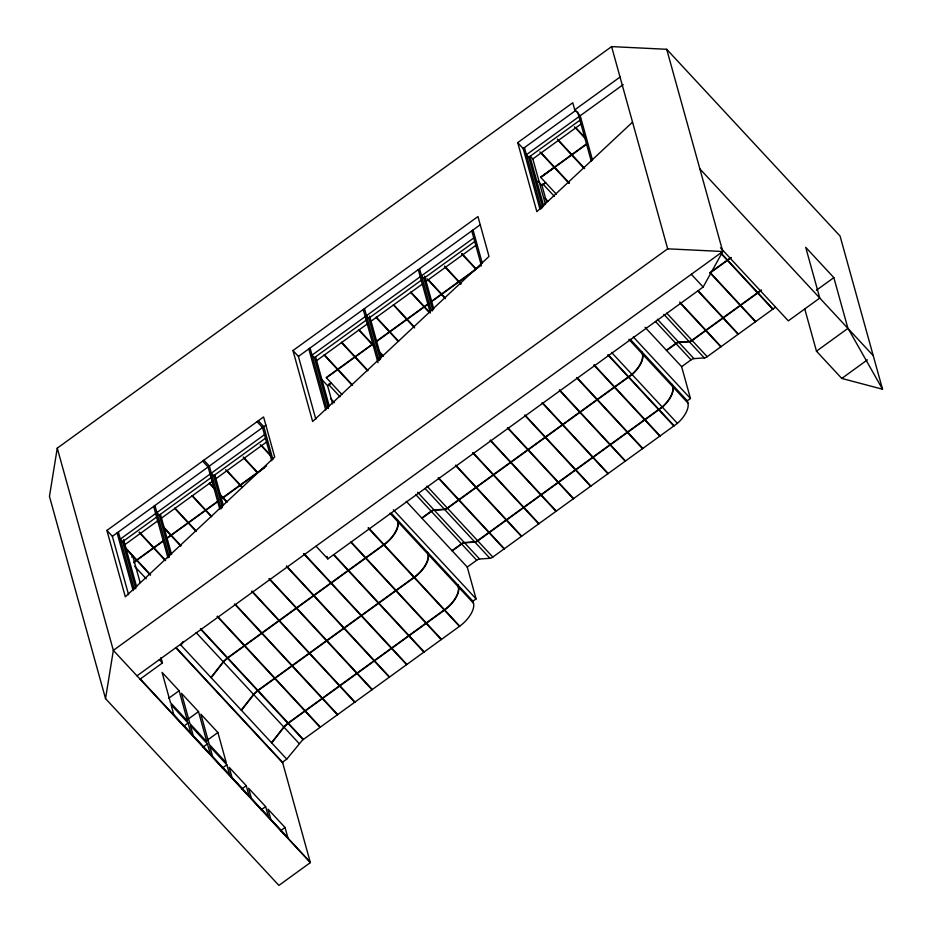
<?xml version="1.0" encoding="UTF-8"?>
<svg xmlns="http://www.w3.org/2000/svg" width="932" height="932" viewBox="0 0 932 932"><rect width="100%" height="100%" fill="white"/><g stroke="black" fill="none" stroke-linecap="round" stroke-linejoin="round"><path stroke-width="1.4" d="M804.666 308.62L816.467 351.178L841.771 378.439L882.546 389.227L840.07 236.064L666.706 49.291L611.59 46.6L57.271 448.141L49.454 496.407L105.537 698.627L278.901 885.4L310.356 862.613L282.512 762.201L176.439 647.926M105.537 698.627L113.343 650.361L57.271 448.141M316.006 546.175L327.831 558.909L703.147 287.033L722.789 251.512L666.706 49.291M183.313 641.496L180.68 644.862L286.753 759.137L282.512 762.201M180.913 645.107L183.546 641.74M210.947 677.471L223.622 661.277L227.28 657.969M211.18 677.727L223.866 661.534L227.513 658.225M241.225 710.091L253.9 693.897L257.547 690.589M241.458 710.347L254.133 694.154L257.791 690.845M271.492 742.699L284.167 726.517L287.825 723.197M271.736 742.955L284.411 726.762L288.058 723.453M286.753 759.137L302.492 740.078L459.744 626.153A21.156 10.264 -42.9 0 0 473.491 603.225M133.707 562.462L136.456 560.132M133.94 562.718L136.689 560.388M632.537 122.127L536.855 211.68L517.714 142.643L572.772 102.765L574.741 109.871L580.205 115.754L592.484 160.036M131.633 557.068L132.787 556.183L140.115 582.558M574.741 109.871L620.036 77.053M540.024 209.304L523.178 148.526L575.801 110.407M580.205 115.754L623.182 84.626M542.645 207.3L528.77 157.275L580.147 120.065M545.465 204.492L532.824 158.929L580.857 124.142M292.963 350.548L477.953 216.55L489.009 256.451L312.639 421.509L292.963 350.548L298.426 356.443L315.843 419.225M586.519 143.901L554.493 167.096L541.131 152.697M540.688 177.313L554.61 167.224M540.805 177.441L554.412 167.585L568.951 183.243M586.752 144.157L554.726 167.352L569.266 183.01M298.426 356.443L479.957 224.95M546.595 202.058L541.958 185.34L545.663 182.66A4.625 2.248 -42.9 0 1 542.774 183.895L554.4 196.419M473.747 237.975L312.034 355.115L314.399 357.667L328.355 407.971M314.399 357.667L366.416 319.991M380.209 359.274L368.827 318.231L421.462 280.113M432.751 310.344L423.885 278.353L474.947 241.365M316.321 360.859L368.163 323.311M370.528 321.598L422.371 284.05M425.901 281.487L476.567 244.79M106.912 530.436L263.581 416.942L274.695 457.018L125.319 596.818L106.912 530.436L112.376 536.319L128.581 594.733M375.771 341.671L389.366 331.827L375.992 317.428M428.813 303.25L424.281 306.535L410.907 292.124M431.073 301.607L475.879 269.162L461.55 253.725M480.726 265.643L476.194 268.929L461.864 253.492M326.445 377.833L337.687 369.678L352.226 385.335M376.004 341.928L389.599 332.083L398.313 341.473M427.916 304.321L424.514 306.779L430.328 313.047M431.318 301.863L474.982 270.233M112.376 536.319L265.888 425.12M332.631 403.882L327.598 385.732L331.291 383.052A4.625 2.248 -42.9 0 1 328.402 384.275L340.029 396.799M155.632 513.509L120.321 539.092L122.686 541.643L135.757 588.779M210.061 474.085L156.891 512.6L159.255 515.151L170.183 554.54M264.49 434.662L211.319 473.176L213.684 475.728L222.433 507.264M122.686 541.643L156.821 516.91M159.255 515.151L211.273 477.475M213.684 475.728L265.702 438.052M124.375 545.01L158.545 520.266M160.898 518.553L212.729 481.005M216.259 478.454L266.913 441.756M163.95 540.211L153.757 547.597L139.439 532.16M166.222 538.568L170.754 535.283L163.112 527.058M218.135 500.973L205.669 509.99L192.307 495.591M220.395 499.331L222.655 497.688L219.789 494.601M266.645 465.825L257.582 472.396L243.252 456.96M163.053 541.282L154.001 547.853L165.628 560.377M166.455 538.824L170.987 535.539L180.68 545.977M218.368 501.218L205.902 510.247L211.715 516.514M257.5 472.873L240.514 485.176L242.448 487.261M257.815 472.64L264.606 467.724M136.992 675.84L722.789 251.512L667.673 248.821L113.343 650.361L310.356 862.613M140.068 679.148L162.413 662.967L160.921 657.596M727.496 259.958L730.956 257.453M710.114 272.971L727.414 260.436L757.448 292.799L740.462 305.102L710.196 272.494L727.181 260.191L721.368 253.923M727.729 260.214L731.189 257.71M168.809 698.196L179.107 690.74L162.075 672.391L170.474 702.646L187.495 720.995L179.107 690.74M330.778 583.001L313.793 595.303L286.66 566.073M331.093 582.768L348.079 570.466L333.551 554.808M331.011 583.257L314.026 595.56L344.059 627.923L361.057 615.609L303.646 553.771M331.338 583.024L348.323 570.722L378.357 603.074L361.371 615.388L303.96 553.538M421.73 518.017L431.167 511.179A4.625 2.248 -42.9 0 1 434.056 509.955L444.413 509.256A4.625 2.248 -42.9 0 0 447.302 508.033L475.844 487.354L455.503 465.429M421.975 518.274L431.411 511.435A4.625 2.248 -42.9 0 1 434.289 510.212L444.646 509.513A4.625 2.248 -42.9 0 0 447.535 508.29L476.077 487.611L506.123 519.963L477.568 540.642A4.625 2.248 -42.9 0 1 474.691 541.876L464.322 542.564A4.625 2.248 -42.9 0 0 461.445 543.799L452.008 550.637M666.368 350.246L675.805 343.407A4.625 2.248 -42.9 0 1 678.694 342.184L689.051 341.485A4.625 2.248 -42.9 0 0 691.94 340.262L705.547 330.406L680.348 303.261M666.613 350.502L676.049 343.663A4.625 2.248 -42.9 0 1 678.927 342.44L689.296 341.741A4.625 2.248 -42.9 0 0 692.173 340.518L705.78 330.662L720.797 346.844M761.234 290.062L757.763 292.578L720.716 252.654M761.467 290.318L758.007 292.823L773.024 309.005M188.206 719.096L198.504 711.64L181.472 693.292L189.86 723.535L206.892 741.884L198.504 711.64M183.488 726.343L188.066 723.022L171.034 704.674L173.853 714.832L190.874 733.169L188.066 723.022M389.937 513.206L473.503 603.214L472.943 601.187L476.089 598.903L467.258 567.064L476.695 560.237A4.625 2.248 -42.9 0 1 479.584 559.002L489.941 558.315A4.625 2.248 -42.9 0 0 492.83 557.08L677.413 423.373A21.156 10.264 -42.9 0 0 687.921 403.032L687.315 400.795L690.461 398.512L681.63 366.684L691.066 359.845A4.625 2.248 -42.9 0 1 693.944 358.622L704.312 357.923A4.625 2.248 -42.9 0 0 707.19 356.7L775.331 307.339M452.241 550.894L461.678 544.055A4.625 2.248 -42.9 0 1 464.567 542.82L474.924 542.133A4.625 2.248 -42.9 0 0 477.813 540.898L506.356 520.219L521.372 536.401M816.374 290.283L833.849 277.631L805.702 247.306L819.776 298.065L788.321 320.853L720.518 247.796M207.603 739.985L217.89 732.529L200.869 714.18L209.257 744.435L226.29 762.784L217.89 732.529M202.873 747.231L207.452 743.922L190.431 725.574L193.239 735.721L210.271 754.07L207.452 743.922M222.27 768.131L226.849 764.811L209.816 746.462L212.636 756.621L229.668 774.958L226.849 764.811M816.467 351.178L847.922 328.379L833.849 277.631M241.668 789.02L246.246 785.699L229.214 767.362L232.033 777.509L249.054 795.858L246.246 785.699M841.771 378.439L867.401 359.868M261.053 809.908L265.632 806.599L248.611 788.251L251.419 798.409L268.451 816.747L265.632 806.599M280.45 830.808L285.029 827.488L267.997 809.151L270.816 819.298L287.848 837.647L285.029 827.488M699.874 168.878L873.226 355.651M772.71 309.238L757.693 293.056L740.707 305.358L755.724 321.54M580.519 118.364L578.947 116.663L526.405 154.724L528.77 157.275M575.731 127.626L586.24 138.95M574.462 126.834L585.925 139.171M709.881 272.715L740.148 305.335L723.162 317.637L697.975 290.504M755.409 321.773L740.392 305.591L723.395 317.894L738.412 334.075M691.323 274.299L703.147 287.033M557.476 139.136L584.632 168.389M558.117 140.394L584.317 168.622M697.66 290.726L722.848 317.87L705.862 330.173L679.696 301.991M738.097 334.308L723.081 318.127L706.095 330.429L721.112 346.611M539.861 151.893L554.179 167.329L540.572 177.185L556.311 194.147M517.714 142.643L523.178 148.526M530.192 156.087L532.824 158.929M666.741 313.117L707.19 356.7M663.864 314.352L704.312 357.923M538.02 181.099L541.958 185.34M545.01 198.155L547.911 201.289M657.375 319.222L693.944 358.622M655.464 321.482L691.066 359.845M540.665 206.147L542.238 207.836M645.061 327.283L681.63 366.684M633.329 336.965L690.461 398.512M630.16 339.213L687.315 400.795M628.832 339.365L687.933 403.032M611.543 352.401L677.413 423.373M608.235 354.789L628.587 376.714L631.884 374.315A21.156 10.264 -42.9 0 0 642.393 353.985M674.116 425.761L659.099 409.579L662.396 407.191A21.156 10.264 -42.9 0 0 672.904 386.85L672.287 384.613M607.92 355.022L628.273 376.936L614.584 386.85L594.243 364.936M673.801 425.994L658.784 409.812L645.095 419.726L660.112 435.908M593.929 365.158L614.27 387.083L545.371 436.992L525.031 415.066M659.798 436.129L644.781 419.948L575.883 469.856L590.9 486.038M576.931 377.472L642.812 448.443M576.617 377.693L642.498 448.665M444.564 266.028L461.06 283.806M559.631 389.995L625.512 460.967M445.205 267.286L460.746 284.027M559.317 390.228L625.197 461.2M428.219 279.588L444.727 297.378M543.298 403.579L608.2 473.503M426.949 278.796L445.38 298.659M542.016 402.764L607.885 473.736M421.52 275.802L423.885 278.353M432.355 310.88L430.782 309.191L419.551 268.707M410.593 292.357L423.967 306.756L406.981 319.059L393.607 304.659M429.046 312.232L424.2 307.012L407.214 319.315L413.994 326.631M524.716 415.299L545.057 437.213L528.071 449.527L507.719 427.602M590.585 486.271L575.568 470.089L558.583 482.392L573.599 498.573M393.292 304.892L406.667 319.292L389.681 331.594L376.307 317.195M414.647 327.901L406.9 319.548L389.914 331.85L398.628 341.252M507.404 427.835L527.757 449.748L510.771 462.062L490.418 440.137M573.285 498.806L558.268 482.625L541.271 494.927L556.299 511.109M490.104 440.358L510.456 462.284L493.459 474.586L473.118 452.672M555.985 511.33L540.956 495.16L523.97 507.462L538.987 523.644M366.462 315.692L368.827 318.231M359.006 329.73L372.369 344.129M372.614 344.386L374.548 346.471M378.427 350.653L383.262 355.873M358.692 329.951L372.054 344.362L355.069 356.665L341.706 342.265M374.233 346.704L372.299 344.619L355.302 356.921L367.907 370.493M379.079 351.923L382.947 356.094M472.804 452.894L493.145 474.819L476.159 487.121L455.818 465.208M538.673 523.866L523.656 507.684L506.67 519.998L521.687 536.18M378.229 358.098L379.802 359.799M341.392 342.487L354.754 356.898L337.768 369.2L324.394 354.801M367.592 370.715L354.987 357.154L338.001 369.456L352.541 385.114M438.506 477.743L504.387 548.715M324.08 355.022L337.454 369.433L326.212 377.577L341.951 394.527M438.191 477.965L504.072 548.936M426.949 486.108L492.83 557.08M425.039 488.38L489.941 558.315M320.806 378.415L327.598 385.732M330.639 398.547L334.518 402.717M417.583 492.213L479.584 559.002M415.672 494.484L476.695 560.237M327.959 408.519L326.375 406.818L310.065 348.009M406.236 501.311L467.258 567.064M393.351 509.769L476.089 598.903M391.323 513.252L472.943 601.187M368.443 527.78L459.744 626.153M368.128 528.013L383.635 544.707L365.705 557.697L351.166 542.04M459.429 626.374L444.413 610.192L426.483 623.182L441.5 639.364M258.315 420.763L263.779 426.646L272.913 459.593M257.057 421.672L262.521 427.555L271.713 460.723M261.519 445.449L271.061 455.736M260.249 444.657L270.746 455.969M350.851 542.273L365.391 557.93L348.393 570.233L333.866 554.575M441.185 639.597L426.169 623.415L409.183 635.717L424.2 651.899M243.893 458.218L257.267 472.617L240.281 484.92L226.907 470.52M423.885 652.132L408.868 635.95L391.883 648.253L406.9 664.434M225.637 469.716L239.967 485.153L222.969 497.455L219.16 493.343M242.134 487.494L240.2 485.409L223.214 497.711L227.082 501.894M406.585 664.667L391.568 648.486L374.571 660.788L389.588 676.97M203.887 460.187L209.35 466.07L221.164 508.651M202.628 461.095L208.092 466.979L219.859 509.396M209.607 483.056L214.383 488.193M209.292 483.289L215.024 489.451M222.899 497.944L226.767 502.115M286.345 566.307L313.478 595.536L296.493 607.839L269.36 578.609M389.273 677.191L374.256 661.021L357.271 673.323L372.287 689.505M220.453 506.088L222.026 507.789M191.992 495.812L205.355 510.223L188.369 522.526L174.995 508.126M211.401 516.736L205.588 510.48L188.602 522.782L196.361 531.135M269.045 578.842L296.178 608.06L279.181 620.374L252.059 591.144M371.973 689.727L356.956 673.545L339.97 685.859L354.987 702.041M174.68 508.348L188.054 522.759L171.069 535.061L163.426 526.825M196.046 531.357L188.287 523.003L171.302 535.317L180.994 545.756M251.745 591.366L278.866 620.596L261.88 632.91L235.726 604.717M354.673 702.262L339.656 686.08L322.67 698.394L337.687 714.564M157.38 520.883L159.29 522.945M234.433 603.901L261.566 633.131L244.58 645.433L217.447 616.215M337.372 714.797L322.356 698.616L305.358 710.918L320.375 727.1M139.124 532.393L153.442 547.818L136.771 559.899L125.319 547.55M165.314 560.598L153.687 548.074L137.004 560.155L150.576 574.764M217.133 616.436L244.266 645.666L227.594 657.747L200.462 628.518M320.06 727.333L305.044 711.151L288.372 723.232L303.389 739.414M125.051 547.841L150.262 574.997M201.114 629.787L303.075 739.635M134.592 566.26L146.219 578.784M196.104 632.537L299.044 743.421M175.787 647.728L282.711 762.924M159.337 659.658L162.413 662.967M139.905 678.543L310.216 862.1M848.237 328.716L882.546 389.227M611.59 46.6L667.801 249.263M672.054 384.357L672.671 386.594A21.156 10.264 -42.9 0 1 662.163 406.935L658.866 409.323L628.82 376.971L632.129 374.571A21.156 10.264 -42.9 0 0 642.637 354.242M577.63 111.933L591.272 161.131M641.787 351.748L642.637 354.23M529.958 156.46L543.694 206.007M524.436 147.617L541.364 208.675M473.037 229.959L482.275 263.29M471.778 230.868L481.46 265.795M424.677 276.152L433.788 308.981M418.293 269.616L430.13 312.29M457.927 585.005L458.486 587.032A21.156 10.264 -42.9 0 1 444.727 609.971M457.694 584.748L458.253 586.776A21.156 10.264 -42.9 0 1 444.494 609.714M369.643 316.076L381.223 357.853M364.494 308.585L378.951 360.696M363.235 309.494L377.996 362.723M427.648 552.385L428.219 554.412M427.415 552.128L427.974 554.167A21.156 10.264 -42.9 0 1 414.216 577.094M397.382 519.776L397.941 521.803A21.156 10.264 -42.9 0 1 384.182 544.742M397.137 519.52L397.708 521.547M315.587 356.863L329.369 406.55M308.807 348.918L325.746 409.987M327.132 556.392L327.831 558.909M214.884 474.959L223.377 505.575M160.455 514.359L171.593 554.54M154.922 505.493L169.286 557.266M153.663 506.402L167.935 557.872M123.502 539.488L136.62 586.787M118.352 531.986L134.161 589.001M117.094 532.894L133.101 590.608M428.196 554.423A21.156 10.264 -42.9 0 1 414.46 577.351M397.684 521.559A21.156 10.264 -42.9 0 1 383.949 544.486M244.499 645.923L227.827 658.004L257.861 690.356L274.544 678.286L244.499 645.923M261.81 633.387L244.813 645.69L274.858 678.053L291.844 665.751L261.81 633.387M279.111 620.852L262.125 633.154L292.159 665.518L309.144 653.216L279.111 620.852M296.411 608.316L279.425 620.63L309.459 652.983L326.445 640.68L296.411 608.316M313.711 595.781L296.726 608.095L326.759 640.447L343.745 628.145L313.711 595.781M365.624 558.186L348.638 570.489L378.672 602.853L395.657 590.538L365.624 558.186M383.868 544.964L365.938 557.953L395.972 590.317L413.901 577.327L383.868 544.964M493.389 475.075L476.392 487.378L506.437 519.741L523.423 507.439L493.389 475.075M510.689 462.54L493.704 474.842L523.737 507.206L540.723 494.904L510.689 462.54M527.99 450.005L511.004 462.307L541.038 494.671L558.023 482.368L527.99 450.005M545.29 437.469L528.304 449.783L558.338 482.135L575.335 469.833L545.29 437.469M614.503 387.339L545.604 437.248L575.65 469.6L644.548 419.691L614.503 387.339M628.506 377.192L614.817 387.106L644.862 419.47L658.551 409.556L628.506 377.192M274.777 678.531L258.106 690.612L288.139 722.976L304.811 710.895L274.777 678.531M292.077 666.007L275.091 678.31L305.125 710.673L322.111 698.359L292.077 666.007M309.377 653.472L292.392 665.774L322.425 698.138L339.423 685.824L309.377 653.472M326.689 640.936L309.692 653.239L339.737 685.603L356.723 673.3L326.689 640.936M343.99 628.401L327.004 640.703L357.038 673.067L374.023 660.765L343.99 628.401M361.29 615.866L344.304 628.168L374.338 660.532L391.323 648.229L361.29 615.866M378.59 603.33L361.604 615.644L391.638 647.996L408.624 635.694L378.59 603.33M395.902 590.795L378.905 603.109L408.95 635.461L425.936 623.159L395.902 590.795M414.146 577.584L396.217 590.573L426.25 622.926L444.18 609.936L414.146 577.584"/></g></svg>
